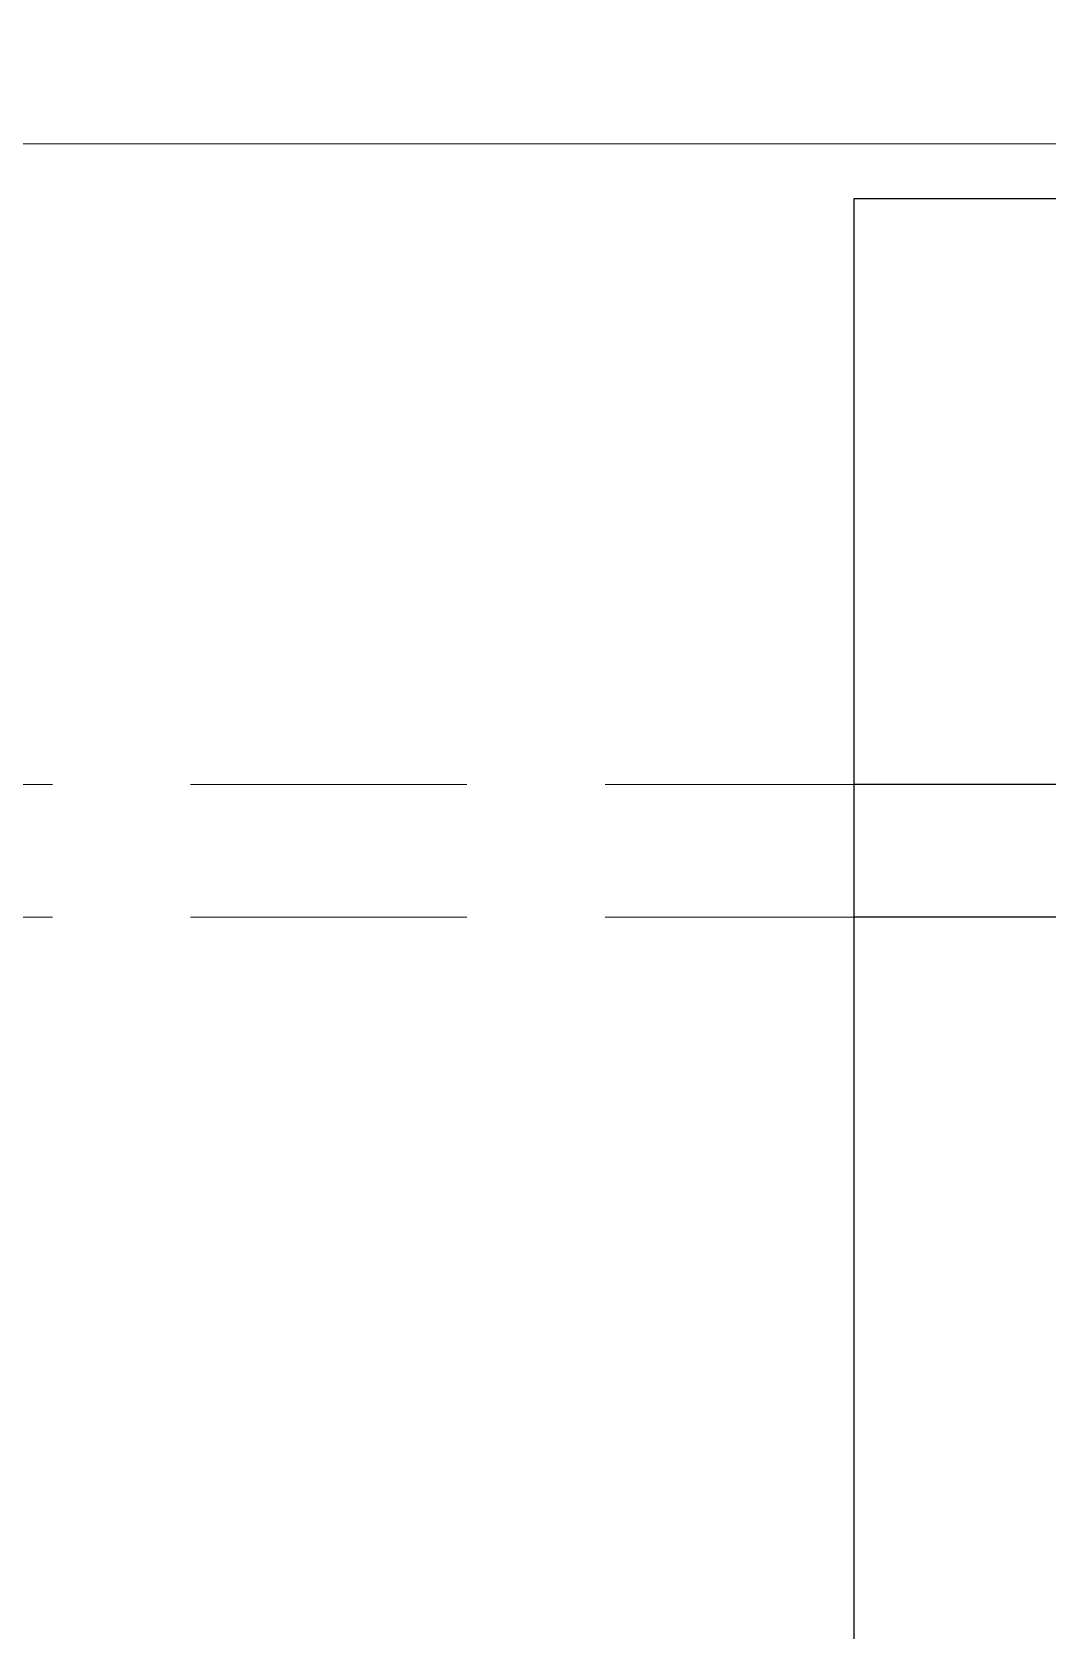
# Model space of a CAD drawing. Header units: millimetres. Extents: x -157642 to 241542, y -22875 to 31024.
# Drawn here: x 21006 to 21924, y 13780 to 15226 of the extents above; entities that cross this region are included whole.
import ezdxf

# ---------------------------------------------------------------- set-up
doc = ezdxf.new("R2010")
doc.units = ezdxf.units.MM
doc.header["$LTSCALE"] = 100
doc.header["$MEASUREMENT"] = 0
doc.linetypes.add('DASHED2', pattern=[0.375, 0.25, -0.125])
doc.linetypes.add('DASHEDX2', pattern=[1.5, 1, -0.5])
doc.layers.add('3.Curb', color=6, linetype='Continuous', lineweight=15)
doc.layers.add('pipe', color=23, linetype='DASHED2', lineweight=0)
doc.layers.add('4', color=4, linetype='DASHEDX2', transparency=0.1)
doc.layers.add('8', color=8, linetype='Continuous')

# ---------------------------------------------------------------- blocks, each defined once
blk = doc.blocks.new('d1500')
at = {"layer": '4', "ltscale": 3}
blk.add_lwpolyline([(-0.8, -2.6), (1.4, -2.6), (1.4, 0.2), (-0.8, 0.2)], close=True, dxfattribs=at)
at = {"layer": '8', "ltscale": 1.5}
for p, q in [((-0.4, -0.33), (-0.8, -0.33)), ((-0.4, -0.45), (-0.8, -0.45))]:
    blk.add_line(p, q, dxfattribs=at)

msp = doc.modelspace()

# ---------------------------------------------------------------- linework, layer by layer
at = {"layer": '3.Curb', "flags": 128}
msp.add_lwpolyline([(-34403.1, 30365.6), (-34380.1, 23596.2, 0.413215), (-25880.1, 15125.1), (138718.9, 15125.1, 0.414214), (148718.9, 25125.1), (148718.9, 30989.9)], format="xyb", dxfattribs=at)
at = {"layer": 'pipe', "ltscale": 10}
for points in [[(22149.4, 14545.1), (1149.4, 14545.1)], [(22149.4, 14425.1), (1149.4, 14425.1)]]:
    msp.add_lwpolyline(points, dxfattribs=at)

# ---------------------------------------------------------------- block references
at = {"xscale": 999.9999999999995, "yscale": 999.9999999999995, "zscale": 999.9999999999995, "rotation": 1.903093957980094e-07}
msp.add_blockref('d1500', (22549.4, 14875.1), dxfattribs=at)

doc.saveas('drawing.dxf')
